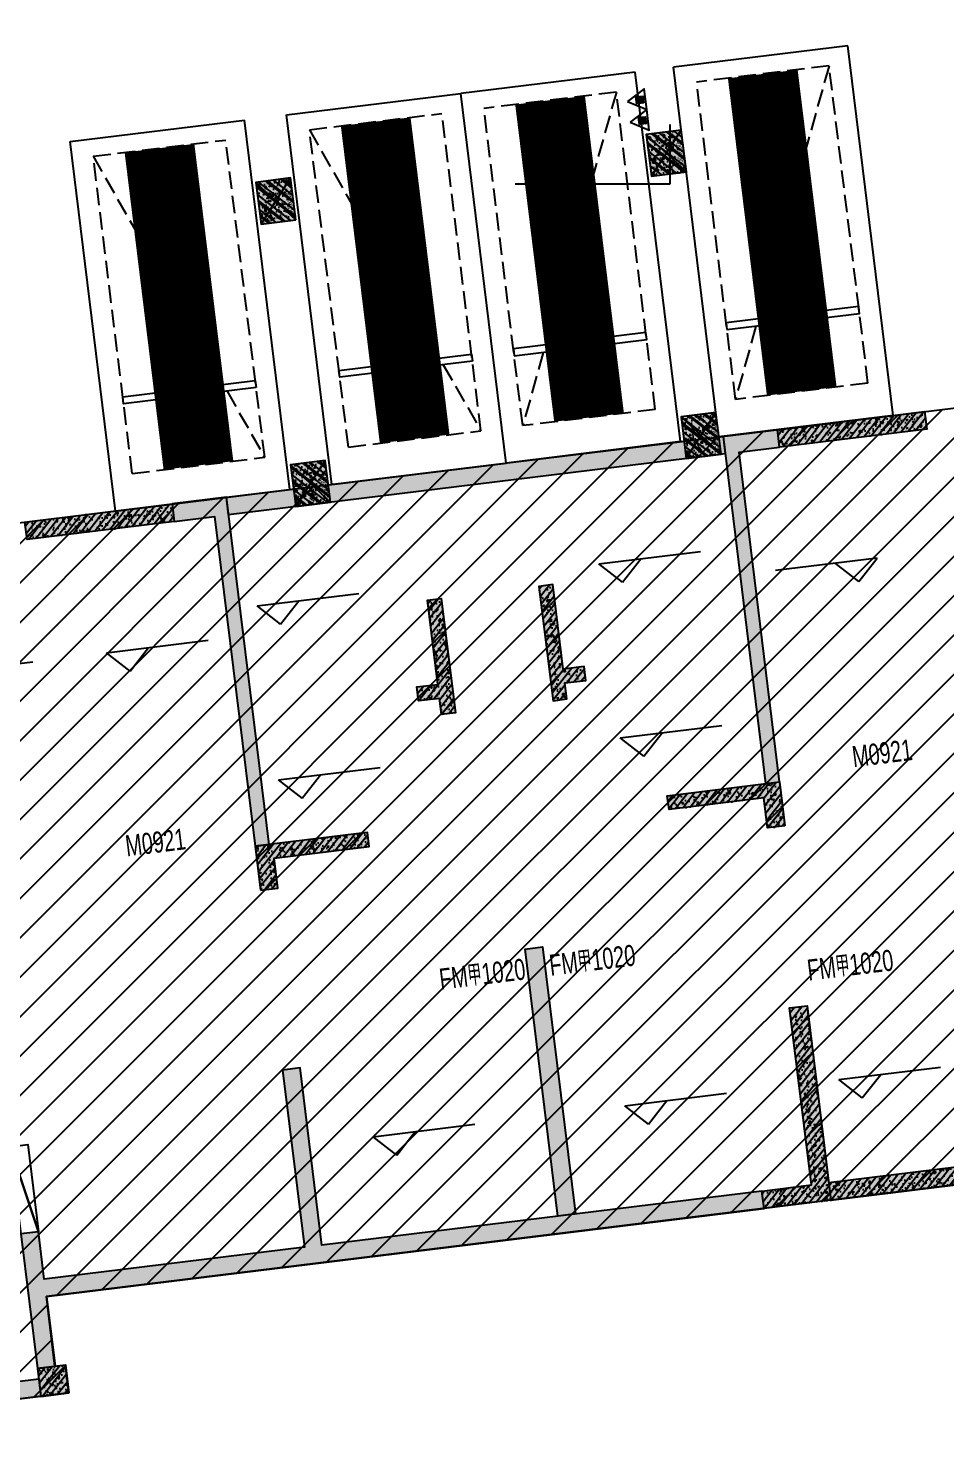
# Model space of a CAD drawing. Extents: x -1338203 to 1886333, y -783476 to 1038610.
# Drawn here: x 855931 to 868984, y 766 to 20995 of the extents above; entities that cross this region are included whole.
import ezdxf
from ezdxf.enums import TextEntityAlignment as Align

# ---------------------------------------------------------------- set-up
doc = ezdxf.new("R2010")
doc.units = 0
doc.header["$LTSCALE"] = 1000
doc.header["$MEASUREMENT"] = 0
doc.linetypes.add('A-001-平面B2$0$__DASH', pattern=[0.35, 0.25, -0.1])
doc.linetypes.add('A-03-平面B1$0$DASH', pattern=[0.35, 0.25, -0.1])
for name, color, linetype, plot in [('A-001-主楼组合参照B1$0$0A-X-AREA', 6, 'Continuous', False), ('A-03-平面B1$0$A01-125-交通核文字编号B2$0$AAD-A-MARK', 6, 'Continuous', False), ('S001南区墙柱$0$S001-墙柱B1_1$0$0S-A-TIPS', 10, 'Continuous', False)]:
    doc.layers.add(name, color=color, linetype=linetype, plot=plot)
for name, color, linetype in [('A-001-车位参照B1$0$A-001-车位参照B1$0$0A-P-PKNG-CAR(A)', 43, 'Continuous'), ('A-03-平面B1$0$0A-A-SYMB-DOOR', 135, 'Continuous'), ('A-03-平面B1$0$0A-A-SYMB-ELEV', 150, 'Continuous'), ('A-03-平面B1$0$0A-A-SYMB-NAME', 13, 'Continuous'), ('A-03-平面B1$0$0A-O-HOLE', 52, 'Continuous'), ('A-03-平面B1$0$A01-125-交通核文字编号B2$0$0A-A-SYMB-ELEV', 150, 'Continuous'), ('p-a-regular', 5, 'Continuous'), ('S-03-墙柱B1_1（QB）$0$0S-CC-LINE', 52, 'Continuous'), ('S-03-墙柱B1_1（QB）$0$0S-CW-HATCH', 251, 'Continuous'), ('S-03-墙柱B1_1（QB）$0$0S-CW-HATCH-UP', 251, 'Continuous'), ('S-03-墙柱B1_1（QB）$0$0S-CW-LINE', 72, 'Continuous'), ('S-03-墙柱B1_1（QB）$0$0S-S-HOLE', 55, 'Continuous'), ('S001南区墙柱$0$0S-CW-HATCH', 251, 'Continuous'), ('S001南区墙柱$0$0S-CW-HATCH-UP', 251, 'Continuous'), ('S001南区墙柱$0$S001-墙柱B1_1$0$0S-CC-LINE', 52, 'Continuous'), ('S001南区墙柱$0$S001-墙柱B1_1$0$0S-CW-HATCH-UP', 251, 'Continuous'), ('负一层消火栓$0$负一层消火栓$0$0P-DIM-FH', 3, 'Continuous'), ('负一层消火栓$0$负一层消火栓$0$0P-EQUIP-FH', 7, 'Continuous')]:
    doc.layers.add(name, color=color, linetype=linetype)
doc.styles.add('A-03-平面B1$0$AAD-TXT', font='aad-txt.shx', dxfattribs={"width": 0.7, "bigfont": 'aad-hztxt.shx'})
doc.styles.add('S001南区墙柱$0$S001-墙柱B1_1$0$AAD-S', font='aad-s.shx', dxfattribs={"width": 0.7, "bigfont": 'aad-hztxt.shx'})
pattern_1 = [(45, (-12188.56, -2827.84), (-53.033, 53.033), []), (50, (-12188.56, -2827.84), (215.1781, -18.8256), [22.5, -247.5]), (355, (-12188.56, -2827.84), (-41.6254, 225.6576), [18, -198]), (100.4514, (-12170.63, -2829.4), (173.5528, 206.8319), [19.122, -210.3426]), (46.1842, (-12188.56, -2767.84), (320.1723, -49.6557), [33.75, -371.25]), (96.6356, (-12161.88, -2771.98), (280.3988, 292.2354), [28.683, -315.514]), (351.1842, (-12188.56, -2767.84), (280.3986, 292.2356), [27, -297]), (21, (-12158.56, -2782.84), (179.0721, -120.7857), [22.5, -247.5]), (326, (-12158.56, -2782.84), (72.9946, 217.545), [18, -198]), (71.4514, (-12143.64, -2792.9), (252.0668, 96.7591), [19.122, -210.3426]), (37.5, (-12188.56, -2827.84), (3.64796, 99.86816), [0, -195.6, 0, -201, 0, -198.75]), (7.5, (-12188.56, -2827.84), (78.92086, 118.3235), [0, -114.6, 0, -191.1, 0, -75.75]), (327.5, (-12255.46, -2827.84), (160.14673, -6.76646), [0, -75, 0, -234, 0, -310.5]), (317.5, (-12285.46, -2827.84), (174.95585, 30.0315), [0, -97.5, 0, -155.4, 0, -220.5])]

# ---------------------------------------------------------------- blocks, each defined once
blk = doc.blocks.new('S001南区墙柱$0$AAD_BLOCK_20230215093950878')
at = {"layer": 'S001南区墙柱$0$0S-CW-HATCH'}
h = blk.add_hatch(color=256, dxfattribs=at)
h.dxf.hatch_style = 1
h.paths.add_polyline_path([(-300, -250), (300, -250), (300, 250), (-300, 250)])
at = {"layer": 'S001南区墙柱$0$0S-CW-HATCH-UP'}
h = blk.add_hatch(dxfattribs=at)
h.set_pattern_fill('钢筋混凝土', color=256, scale=30, pattern_type=2)
h.set_pattern_definition([(45, (-42203.53, -84001.15), (-106.06602, 106.06602), []), (50, (-42203.53, -84001.15), (215.17805, -18.82564), [22.5, -247.5]), (355, (-42203.53, -84001.15), (-41.6254, 225.65764), [18, -198]), (100.4514, (-42185.6, -84002.72), (173.5528, 206.83186), [19.12206, -210.34263]), (46.1842, (-42203.53, -83941.15), (320.1723, -49.6557), [33.75, -371.25]), (96.6356, (-42176.85, -83945.3), (280.3988, 292.2354), [28.6831, -315.5139]), (351.1842, (-42203.53, -83941.15), (280.3986, 292.2356), [27, -297]), (21, (-42173.53, -83956.15), (179.0721, -120.78567), [22.5, -247.5]), (326, (-42173.53, -83956.15), (72.9946, 217.545), [18, -198]), (71.4514, (-42158.6, -83966.21), (252.0668, 96.75915), [19.12206, -210.34263]), (37.5, (-42203.53, -84001.15), (3.647957, 99.868156), [1.5, -195.6, 1.5, -201, 1.5, -198.75]), (7.5, (-42203.53, -84001.15), (78.92086, 118.32351), [1.5, -114.6, 1.5, -191.1, 1.5, -75.75]), (327.5, (-42270.43, -84001.15), (160.14673, -6.76646), [1.5, -75, 1.5, -234, 1.5, -310.5]), (317.5, (-42300.43, -84001.15), (174.95585, 30.0315), [1.5, -97.5, 1.5, -155.4, 1.5, -220.5])])
h.paths.add_polyline_path([(-300, -250), (300, -250), (300, 250), (-300, 250)])
at = {"layer": 'S001南区墙柱$0$S001-墙柱B1_1$0$0S-CW-HATCH-UP', "transparency": 33554661}
h = blk.add_hatch(dxfattribs=at)
h.set_pattern_fill('钢筋混凝土', color=0, scale=30)
h.set_pattern_definition([(45, (48108.52, -15514.205), (-53.03301, 53.03301), []), (50, (48108.52, -15514.2), (215.17805, -18.82564), [22.5, -247.5]), (355, (48108.52, -15514.2), (-41.6254, 225.6576), [18, -198]), (100.4514, (48126.45, -15515.77), (173.5528, 206.8319), [19.1221, -210.3426]), (46.1842, (48108.52, -15454.2), (320.1723, -49.6557), [33.75, -371.25]), (96.6356, (48135.2, -15458.34), (280.3988, 292.2354), [28.683, -315.514]), (351.1842, (48108.52, -15454.2), (280.3986, 292.2356), [27, -297]), (21, (48138.52, -15469.2), (179.0721, -120.78567), [22.5, -247.5]), (326, (48138.52, -15469.2), (72.9946, 217.545), [18, -198]), (71.4514, (48153.44, -15479.27), (252.0668, 96.75915), [19.1221, -210.3426]), (37.5, (48108.52, -15514.205), (3.64796, 99.86816), [0, -195.6, 0, -201, 0, -198.75]), (7.5, (48108.52, -15514.2), (78.92086, 118.32351), [0, -114.6, 0, -191.1, 0, -75.75]), (327.5, (48041.62, -15514.205), (160.14673, -6.76646), [0, -75, 0, -234, 0, -310.5]), (317.5, (48011.62, -15514.2), (174.95585, 30.0315), [0, -97.5, 0, -155.4, 0, -220.5])])
h.paths.add_polyline_path([(-300, -250), (300, -250), (300, 250), (-300, 250)])
at = {"layer": 'S001南区墙柱$0$S001-墙柱B1_1$0$0S-A-TIPS'}
for p, q in [((-300, 250), (300, -250)), ((300, 250), (-300, -250))]:
    blk.add_line(p, q, dxfattribs=at)
at = {"layer": 'S001南区墙柱$0$S001-墙柱B1_1$0$0S-CC-LINE'}
blk.add_lwpolyline([(-300, -250), (300, -250), (300, 250), (-300, 250)], close=True, dxfattribs=at)
at = {"layer": 'S001南区墙柱$0$S001-墙柱B1_1$0$0S-A-TIPS', "style": 'S001南区墙柱$0$S001-墙柱B1_1$0$AAD-S', "width": 0.7}
blk.add_text('500x600', height=75, dxfattribs=at).set_placement((-45, -187), align=Align.MIDDLE_CENTER)
blk = doc.blocks.new('S001南区墙柱')
at = {"rotation": 97.16641727359904}
for p in [(101757, 21432, 3370), (96199, 20749, 3370), (102251, 17412, 3370), (96692, 16729, 3370)]:
    blk.add_blockref('S001南区墙柱$0$AAD_BLOCK_20230215093950878', p, dxfattribs=at)
blk = doc.blocks.new('S-03-墙柱B1_1（QB）')
at = {"layer": 'S-03-墙柱B1_1（QB）$0$0S-CW-HATCH'}
h = blk.add_hatch(color=256, dxfattribs=at)
h.dxf.hatch_style = 1
h.paths.add_polyline_path([(4200, 8690), (6310, 8690), (6310, 8440), (4200, 8440)])
h = blk.add_hatch(color=256, dxfattribs=at)
h.dxf.hatch_style = 1
h.paths.add_polyline_path([(14210, 8690), (14210, 3710), (14410, 3710), (14410, 8440), (14990, 8440), (14990, 8690)])
h.paths.add_polyline_path([(7090, 3710), (7090, 8690), (6310, 8690), (6310, 8440), (6890, 8440), (6890, 3710)])
h = blk.add_hatch(color=256, dxfattribs=at)
h.dxf.hatch_style = 1
h.paths.add_polyline_path([(7090, 8690), (14210, 8690), (14210, 8440), (7090, 8440)])
h = blk.add_hatch(color=256, dxfattribs=at)
h.dxf.hatch_style = 1
h.paths.add_polyline_path([(14990, 8690), (17100, 8690), (17100, 8440), (14990, 8440)])
h = blk.add_hatch(color=256, dxfattribs=at)
h.dxf.hatch_style = 1
h.paths.add_polyline_path([(9750, 5680), (9750, 6890), (9950, 6890), (9950, 5250), (9750, 5250), (9750, 5480), (9450, 5480), (9450, 5680)])
h = blk.add_hatch(color=256, dxfattribs=at)
h.dxf.hatch_style = 1
h.paths.add_polyline_path([(11550, 5680), (11550, 6890), (11350, 6890), (11350, 5250), (11550, 5250), (11550, 5480), (11850, 5480), (11850, 5680)])
h = blk.add_hatch(color=256, dxfattribs=at)
h.dxf.hatch_style = 1
h.paths.add_polyline_path([(6890, 3080), (7140, 3080), (7140, 3510), (8500, 3510), (8500, 3710), (6890, 3710)])
h = blk.add_hatch(color=256, dxfattribs=at)
h.dxf.hatch_style = 1
h.paths.add_polyline_path([(14410, 3080), (14160, 3080), (14160, 3510), (12800, 3510), (12800, 3710), (14410, 3710)])
h = blk.add_hatch(color=256, dxfattribs=at)
h.dxf.hatch_style = 1
h.paths.add_polyline_path([(10775, -2040), (10525, -2040), (10525, 1790), (10775, 1790)])
h.paths.add_polyline_path([(7140, 500), (6890, 500), (6890, -2040), (3160, -2040), (3160, -1360), (2910, -1360), (2910, -3290), (3160, -3290), (3160, -2290), (13450, -2290), (13450, -2040), (7140, -2040)])
h = blk.add_hatch(color=256, dxfattribs=at)
h.dxf.hatch_style = 1
h.paths.add_polyline_path([(14410, 500), (14160, 500), (14160, -2040), (13450, -2040), (13450, -2290), (14410, -2290)])
h = blk.add_hatch(color=256, dxfattribs=at)
h.dxf.hatch_style = 1
h.paths.add_polyline_path([(18390, -1360), (18140, -1360), (18140, -2040), (14410, -2040), (14410, -2290), (18140, -2290), (18140, -3290), (18390, -3290)])
h = blk.add_hatch(color=256, dxfattribs=at)
h.dxf.hatch_style = 1
h.paths.add_polyline_path([(3310, -3290), (2910, -3290), (2910, -3690), (3310, -3690)])
h = blk.add_hatch(color=256, dxfattribs=at)
h.dxf.hatch_style = 1
h.paths.add_polyline_path([(-2910, -3440), (2910, -3440), (2910, -3690), (-2910, -3690)])
at = {"layer": 'S-03-墙柱B1_1（QB）$0$0S-CW-HATCH-UP'}
h = blk.add_hatch(dxfattribs=at)
h.set_pattern_fill('钢筋混凝土', color=256, scale=30)
h.set_pattern_definition([(45, (-5040, 1800), (-53.033, 53.033), []), (50, (-5040, 1800), (215.178, -18.8256), [22.5, -247.5]), (355, (-5040, 1800), (-41.6254, 225.6576), [18, -198]), (100.4514, (-5022.07, 1798.43), (173.5528, 206.832), [19.122, -210.3426]), (46.1842, (-5040, 1860), (320.1723, -49.6557), [33.75, -371.25]), (96.6356, (-5013.32, 1855.86), (280.399, 292.235), [28.683, -315.514]), (351.1842, (-5040, 1860), (280.3986, 292.2356), [27, -297]), (21, (-5010, 1845), (179.072, -120.7857), [22.5, -247.5]), (326, (-5010, 1845), (72.9946, 217.545), [18, -198]), (71.4514, (-4995.08, 1834.93), (252.0668, 96.759), [19.122, -210.3426]), (37.5, (-5040, 1800), (3.64796, 99.86816), [0, -195.6, 0, -201, 0, -198.75]), (7.5, (-5040, 1800), (78.9209, 118.3235), [0, -114.6, 0, -191.1, 0, -75.75]), (327.5, (-5106.9, 1800), (160.14673, -6.76646), [0, -75, 0, -234, 0, -310.5]), (317.5, (-5136.9, 1800), (174.9559, 30.0315), [0, -97.5, 0, -155.4, 0, -220.5])])
h.paths.add_polyline_path([(4200, 8690), (6310, 8690), (6310, 8440), (4200, 8440)])
h = blk.add_hatch(dxfattribs=at)
h.set_pattern_fill('钢筋混凝土', color=256, scale=30)
h.set_pattern_definition(pattern_1)
h.paths.add_polyline_path([(14210, 8690), (14210, 3710), (14410, 3710), (14410, 8440), (14990, 8440), (14990, 8690)])
h.paths.add_polyline_path([(7090, 3710), (7090, 8690), (6310, 8690), (6310, 8440), (6890, 8440), (6890, 3710)])
h = blk.add_hatch(dxfattribs=at)
h.set_pattern_fill('钢筋混凝土', color=256, scale=30)
h.set_pattern_definition([(45, (0, 1800), (-53.033, 53.033), []), (50, (0, 1800), (215.178, -18.8256), [22.5, -247.5]), (355, (0, 1800), (-41.6254, 225.6576), [18, -198]), (100.4514, (17.93, 1798.43), (173.5528, 206.8319), [19.122, -210.3426]), (46.1842, (0, 1860), (320.1723, -49.6557), [33.75, -371.25]), (96.6356, (26.68, 1855.86), (280.399, 292.2354), [28.683, -315.514]), (351.1842, (0, 1860), (280.3986, 292.2356), [27, -297]), (21, (30, 1845), (179.0721, -120.7857), [22.5, -247.5]), (326, (30, 1845), (72.9946, 217.545), [18, -198]), (71.4514, (44.92, 1834.93), (252.0668, 96.7591), [19.122, -210.3426]), (37.5, (0, 1800), (3.64796, 99.86816), [0, -195.6, 0, -201, 0, -198.75]), (7.5, (0, 1800), (78.92086, 118.3235), [0, -114.6, 0, -191.1, 0, -75.75]), (327.5, (-66.9, 1800), (160.14673, -6.76646), [0, -75, 0, -234, 0, -310.5]), (317.5, (-96.9, 1800), (174.9559, 30.0315), [0, -97.5, 0, -155.4, 0, -220.5])])
h.paths.add_polyline_path([(7090, 8690), (14210, 8690), (14210, 8440), (7090, 8440)])
h = blk.add_hatch(dxfattribs=at)
h.set_pattern_fill('钢筋混凝土', color=256, scale=30)
h.set_pattern_definition([(45, (3440, 1800), (-53.033, 53.033), []), (50, (3440, 1800), (215.178, -18.8256), [22.5, -247.5]), (355, (3440, 1800), (-41.6254, 225.6576), [18, -198]), (100.4514, (3457.93, 1798.43), (173.5528, 206.832), [19.122, -210.3426]), (46.1842, (3440, 1860), (320.1723, -49.6557), [33.75, -371.25]), (96.6356, (3466.68, 1855.86), (280.399, 292.2354), [28.683, -315.514]), (351.1842, (3440, 1860), (280.3986, 292.2356), [27, -297]), (21, (3470, 1845), (179.0721, -120.7857), [22.5, -247.5]), (326, (3470, 1845), (72.9946, 217.545), [18, -198]), (71.4514, (3484.92, 1834.93), (252.0668, 96.7591), [19.122, -210.3426]), (37.5, (3440, 1800), (3.64796, 99.86816), [0, -195.6, 0, -201, 0, -198.75]), (7.5, (3440, 1800), (78.92086, 118.3235), [0, -114.6, 0, -191.1, 0, -75.75]), (327.5, (3373.1, 1800), (160.14673, -6.76646), [0, -75, 0, -234, 0, -310.5]), (317.5, (3343.1, 1800), (174.9559, 30.0315), [0, -97.5, 0, -155.4, 0, -220.5])])
h.paths.add_polyline_path([(14990, 8690), (17100, 8690), (17100, 8440), (14990, 8440)])
h = blk.add_hatch(dxfattribs=at)
h.set_pattern_fill('钢筋混凝土', color=256, scale=30)
h.set_pattern_definition(pattern_1)
h.paths.add_polyline_path([(9750, 5680), (9750, 6890), (9950, 6890), (9950, 5250), (9750, 5250), (9750, 5480), (9450, 5480), (9450, 5680)])
h = blk.add_hatch(dxfattribs=at)
h.set_pattern_fill('钢筋混凝土', color=256, scale=30)
h.set_pattern_definition(pattern_1)
h.paths.add_polyline_path([(11550, 5680), (11550, 6890), (11350, 6890), (11350, 5250), (11550, 5250), (11550, 5480), (11850, 5480), (11850, 5680)])
h = blk.add_hatch(dxfattribs=at)
h.set_pattern_fill('钢筋混凝土', color=256, scale=30)
h.set_pattern_definition(pattern_1)
h.paths.add_polyline_path([(6890, 3080), (7140, 3080), (7140, 3510), (8500, 3510), (8500, 3710), (6890, 3710)])
h = blk.add_hatch(dxfattribs=at)
h.set_pattern_fill('钢筋混凝土', color=256, scale=30)
h.set_pattern_definition(pattern_1)
h.paths.add_polyline_path([(14410, 3080), (14160, 3080), (14160, 3510), (12800, 3510), (12800, 3710), (14410, 3710)])
h = blk.add_hatch(dxfattribs=at)
h.set_pattern_fill('钢筋混凝土', color=256, scale=30)
h.set_pattern_definition(pattern_1)
h.paths.add_polyline_path([(3160, -2290), (13450, -2290), (13450, -2040), (7140, -2040), (7140, 500), (6890, 500), (6890, -2040), (3160, -2040), (3160, -1360), (2910, -1360), (2910, -3290), (3160, -3290)])
h.paths.add_polyline_path([(10775, -2040), (10525, -2040), (10525, 1790), (10775, 1790)])
h = blk.add_hatch(dxfattribs=at)
h.set_pattern_fill('钢筋混凝土', color=256, scale=30)
h.set_pattern_definition(pattern_1)
h.paths.add_polyline_path([(14410, -2290), (13450, -2290), (13450, -2040), (14160, -2040), (14160, 500), (14410, 500)])
h = blk.add_hatch(dxfattribs=at)
h.set_pattern_fill('钢筋混凝土', color=256, scale=30)
h.set_pattern_definition(pattern_1)
h.paths.add_polyline_path([(18390, -1360), (18140, -1360), (18140, -2040), (14410, -2040), (14410, -2290), (18140, -2290), (18140, -3290), (18390, -3290)])
h = blk.add_hatch(dxfattribs=at)
h.set_pattern_fill('钢筋混凝土', color=256, scale=30)
h.set_pattern_definition(pattern_1)
h.paths.add_polyline_path([(3310, -3290), (2910, -3290), (2910, -3690), (3310, -3690)])
h = blk.add_hatch(dxfattribs=at)
h.set_pattern_fill('钢筋混凝土', color=256, scale=30)
h.set_pattern_definition(pattern_1)
h.paths.add_polyline_path([(-2910, -3440), (2910, -3440), (2910, -3690), (-2910, -3690)])
at = {"layer": 'S-03-墙柱B1_1（QB）$0$0S-CC-LINE'}
blk.add_lwpolyline([(3310, -3290), (2910, -3290), (2910, -3690), (3310, -3690)], close=True, dxfattribs=at)
at = {"layer": 'S-03-墙柱B1_1（QB）$0$0S-CW-LINE'}
for points in [[(4200, 8690), (6310, 8690), (6310, 8440), (4200, 8440)], [(7090, 8690), (6310, 8690), (6310, 8440), (6890, 8440), (6890, 3710), (7090, 3710)], [(7090, 8690), (14210, 8690), (14210, 8440), (7090, 8440)], [(14210, 8690), (14210, 3710), (14410, 3710), (14410, 8440), (14990, 8440), (14990, 8690)], [(14990, 8690), (17100, 8690), (17100, 8440), (14990, 8440)], [(9750, 5680), (9750, 6890), (9950, 6890), (9950, 5250), (9750, 5250), (9750, 5480), (9450, 5480), (9450, 5680)], [(11550, 5680), (11550, 6890), (11350, 6890), (11350, 5250), (11550, 5250), (11550, 5480), (11850, 5480), (11850, 5680)], [(6890, 3080), (7140, 3080), (7140, 3510), (8500, 3510), (8500, 3710), (6890, 3710)], [(14410, 3080), (14160, 3080), (14160, 3510), (12800, 3510), (12800, 3710), (14410, 3710)], [(10775, -2040), (10525, -2040), (10525, 1790), (10775, 1790)], [(14410, -2290), (13450, -2290), (13450, -2040), (14160, -2040), (14160, 500), (14410, 500)], [(-2910, -3440), (2910, -3440), (2910, -3690), (-2910, -3690)]]:
    blk.add_lwpolyline(points, close=True, dxfattribs=at)
for points in [[(3160, -2290), (13450, -2290), (13450, -2040), (7140, -2040), (7140, 500), (6890, 500), (6890, -2040), (3160, -2040), (3160, -1360), (2910, -1360), (2910, -3290), (3160, -3290), (3160, -2290)], [(18390, -1360), (18140, -1360), (18140, -2040), (14410, -2040), (14410, -2290), (18140, -2290), (18140, -3290), (18390, -3290), (18390, -1360)]]:
    blk.add_lwpolyline(points, dxfattribs=at)
at = {"layer": 'S-03-墙柱B1_1（QB）$0$0S-S-HOLE'}
blk.add_lwpolyline([(2910, -110), (3160, -110), (3160, -1360), (2910, -1360)], close=True, dxfattribs=at)
blk.add_lwpolyline([(3160, -1360), (2910, -110)], dxfattribs=at)
blk = doc.blocks.new('S001地下一墙柱')
blk.add_blockref('S001南区墙柱', (-3112, -309101, -3370))
at = {"rotation": 7.000495889379498}
blk.add_blockref('S-03-墙柱B1_1（QB）', (86406, -302058), dxfattribs=at)
blk = doc.blocks.new('负一层消火栓$0$负一层消火栓$0$$TwtSys$00000546')
h = blk.add_hatch()
h.set_pattern_fill('ANSI31', color=256, scale=200, style=0)
h.set_pattern_definition([(45, (-38543.802, -6670.83), (-17.67767, 17.67767), [])])
h.paths.add_polyline_path([(-65, 174), (65, 174), (65, 44), (-65, 44)])
for points in [[(0, 344), (-198, 0), (198, 0)], [(-65, 174), (65, 174), (65, 44), (-65, 44)]]:
    blk.add_lwpolyline(points, close=True)
blk = doc.blocks.new('负一层消火栓')
at = {"layer": '负一层消火栓$0$负一层消火栓$0$0P-DIM-FH'}
for p, q in [((98694, -287261, 1600), (98694, -288111, 1600)), ((98694, -288111, 1600), (96492, -288111, 1600))]:
    blk.add_line(p, q, dxfattribs=at)
at = {"layer": '负一层消火栓$0$负一层消火栓$0$0P-EQUIP-FH', "xscale": 0.7499999999999999, "yscale": 0.7499999999999999, "zscale": 0.7499999999999999, "rotation": 96.99999638085002}
for p in [(98348, -286902, 167800), (98384, -287197, 167800)]:
    blk.add_blockref('负一层消火栓$0$负一层消火栓$0$$TwtSys$00000546', p, dxfattribs=at)
blk = doc.blocks.new('A-001-车位参照B1$0$A-001-车位参照B1$0$A-001-车位参照B1$0$ddd')
for p, q in [((0, 2500), (5300, 2500)), ((0, 2500), (0, 0)), ((5300, 2500), (5300, 0)), ((0, 0), (5300, 0))]:
    blk.add_line(p, q)
at = {"linetype": 'A-001-平面B2$0$__DASH'}
for p, q in [((500, 2200), (500, 300)), ((500, 2200), (5050, 2200)), ((5050, 2200), (5050, 300)), ((500, 300), (5050, 300))]:
    blk.add_line(p, q, dxfattribs=at)
blk.add_lwpolyline([(5050, 2200), (500, 300)], dxfattribs=at)
blk.add_lwpolyline([(1500, 300), (1500, 2200), (1600, 2200), (1600, 300)], close=True)
at = {"layer": 'p-a-regular', "ltscale": 0.002, "const_width": 1000}
blk.add_lwpolyline([(500, 1250), (5050, 1250)], dxfattribs=at)
blk = doc.blocks.new('A-03-平面B1$0$asdgsdfg')
at = {"layer": 'A-03-平面B1$0$0A-A-SYMB-NAME', "linetype": 'A-03-平面B1$0$DASH', "flags": 128}
for points in [[(-1260, 2790), (2410, 2790), (2410, 4110), (1260, 4110), (1260, 5250), (-1710, 5250), (-1713, 4310), (-1260, 4310)], [(22560, 2790), (18890, 2790), (18890, 4110), (20040, 4110), (20040, 5250), (23010, 5250), (23012, 4310), (22560, 4310)]]:
    blk.add_lwpolyline(points, close=True, dxfattribs=at)
at = {"layer": 'A-03-平面B1$0$A01-125-交通核文字编号B2$0$0A-A-SYMB-ELEV'}
for p, q in [((-495, 3798), (-795, 4098)), ((-795, 4098), (664, 4098)), ((-495, 3798), (-195, 4098)), ((22095, 4098), (20636, 4098)), ((21795, 3798), (21495, 4098)), ((21795, 3798), (22095, 4098))]:
    blk.add_line(p, q, dxfattribs=at)
at = {"layer": 'A-03-平面B1$0$A01-125-交通核文字编号B2$0$AAD-A-MARK'}
for p, q in [((0, 0), (0, 200)), ((0, 0), (200, 0)), ((21300, 0), (21100, 0)), ((21300, 0), (21300, 200))]:
    blk.add_line(p, q, dxfattribs=at)
for centre in [(0, 0), (21300, 0)]:
    blk.add_circle(centre, 100, dxfattribs=at)
blk = doc.blocks.new('A-03-平面B1')
at = {"layer": 'A-03-平面B1$0$0A-A-SYMB-ELEV'}
for p, q in [((7635, 6802), (7335, 7102)), ((7335, 7102), (8793, 7102)), ((7635, 6802), (7935, 7102)), ((12535, 6802), (12235, 7102)), ((12235, 7102), (13693, 7102)), ((12535, 6802), (12835, 7102)), ((2612, 6702), (4071, 6702)), ((5426, 6402), (5126, 6702)), ((5126, 6702), (6584, 6702)), ((5426, 6402), (5726, 6702)), ((16174, 6702), (14716, 6702)), ((15874, 6402), (15574, 6702)), ((15874, 6402), (16174, 6702)), ((7635, 4307), (7335, 4607)), ((7335, 4607), (8793, 4607)), ((7635, 4307), (7935, 4607)), ((12535, 4307), (12235, 4607)), ((12235, 4607), (13693, 4607)), ((12535, 4307), (12835, 4607)), ((8354, -898), (8054, -598)), ((8054, -598), (9512, -598)), ((8354, -898), (8654, -598)), ((11962, -898), (11662, -598)), ((11662, -598), (13120, -598)), ((11962, -898), (12262, -598)), ((15030, -898), (14730, -598)), ((14730, -598), (16188, -598)), ((15030, -898), (15330, -598))]:
    blk.add_line(p, q, dxfattribs=at)
at = {"layer": 'A-03-平面B1$0$0A-O-HOLE', "flags": 128}
blk.add_lwpolyline([(2910, -110), (3160, -110), (3160, -1360), (2910, -1360)], close=True, dxfattribs=at)
blk.add_lwpolyline([(2910, -110), (3160, -1360)], dxfattribs=at)
blk.add_blockref('A-03-平面B1$0$asdgsdfg', (0, 0))
at = {"layer": 'A-03-平面B1$0$0A-A-SYMB-DOOR', "style": 'A-03-平面B1$0$AAD-TXT', "width": 0.7}
for s, p in [('M0921', (5059, 3938)), ('M0921', (15480, 3938)), ('FM甲1020', (9262, 1510)), ('FM甲1020', (10840, 1516)), ('FM甲1020', (14475, 999))]:
    blk.add_text(s, height=300, dxfattribs=at).set_placement(p, align=Align.MIDDLE_LEFT)

msp = doc.modelspace()

# ---------------------------------------------------------------- hatches: boundary and pattern name
at = {"ltscale": 0.002}
h = msp.add_hatch(dxfattribs=at)
h.set_pattern_fill('ANSI31', color=8, scale=250)
h.set_pattern_definition([(45, (758038.9, 333472.22), (-280.633, 280.633), [])])
h.paths.add_polyline_path([(880981.4, 5988.7), (877328.9, 5540.2), (877450.8, 4547.6), (877599.6, 4565.9), (877648.4, 4168.9), (871077.8, 3362), (871029, 3759), (871177.9, 3777.3), (871056, 4769.8), (856187.7, 2943.8), (856309.6, 1951.3), (856458.5, 1969.6), (856507.2, 1572.6), (849936.6, 765.6), (849887.8, 1162.6), (850036.7, 1180.9), (849914.8, 2173.5), (842381.4, 1248.3), (842162, 3034.9), (841893.8, 5218.5), (841652.5, 7183.7), (842446.5, 7281.2), (845285.2, 7629.8), (844675.7, 12592.5), (846660.8, 12836.3), (850561.5, 13315.4), (850260.1, 15766.9), (853356.9, 16147.2), (853658.2, 13695.7), (870908.6, 15814.2), (870607.6, 18265.8), (873704.3, 18646.1), (873895.7, 17087.8), (877994.9, 17591.2), (878104.6, 16697.9), (879891.2, 16917.3), (880110.6, 15130.8), (882949.2, 15479.4), (883339.3, 12303.2), (884133.3, 12400.7), (884444.6, 9866.5), (885041.4, 5006.3), (881160.6, 4529.7)])

# ---------------------------------------------------------------- linework, layer by layer
at = {"layer": 'A-001-主楼组合参照B1$0$0A-X-AREA', "elevation": 83050, "flags": 128}
for points in [[(853658.2, 13695.7), (870908.6, 15814.2), (870607.6, 18265.8), (873704.3, 18646.1), (873895.7, 17087.8), (877994.9, 17591.2), (878104.6, 16697.9), (879891.2, 16917.3), (880110.6, 15130.8), (882949.2, 15479.4), (883339.3, 12303.2), (884133.3, 12400.7), (884444.6, 9866.5), (884444.6, 9866.5), (885041.4, 5006.3), (881160.6, 4529.7), (880981.4, 5988.7)], [(880981.4, 5988.7), (877328.9, 5540.2), (877450.8, 4547.6), (877599.6, 4565.9), (877648.4, 4168.9), (871077.8, 3362), (871029, 3759), (871177.9, 3777.3), (871056, 4769.8), (856187.7, 2943.8), (856309.6, 1951.3), (856458.5, 1969.6), (856507.2, 1572.6), (849936.6, 765.6)]]:
    msp.add_lwpolyline(points, dxfattribs=at)

# ---------------------------------------------------------------- block references
at = {"ltscale": 0.002}
for name in ['S001地下一墙柱', '负一层消火栓']:
    msp.add_blockref(name, (766365.4, 306889.1), dxfattribs=at)
at = {"ltscale": 0.002, "rotation": 7.001406317028181}
msp.add_blockref('A-03-平面B1', (852771.8, 4831.5, 83050), dxfattribs=at)
at = {"layer": 'A-001-车位参照B1$0$A-001-车位参照B1$0$0A-P-PKNG-CAR(A)', "linetype": 'Continuous', "xscale": -1, "rotation": 277.0014062686996}
for p in [(865757.2, 15181.5), (862730.2, 14808.1)]:
    msp.add_blockref('A-001-车位参照B1$0$A-001-车位参照B1$0$A-001-车位参照B1$0$ddd', p, dxfattribs=at)
at = {"layer": 'A-001-车位参照B1$0$A-001-车位参照B1$0$0A-P-PKNG-CAR(A)', "linetype": 'Continuous', "rotation": 97.00140628859708}
for p in [(862729.7, 14808), (859652.8, 14430.3)]:
    msp.add_blockref('A-001-车位参照B1$0$A-001-车位参照B1$0$A-001-车位参照B1$0$ddd', p, dxfattribs=at)

doc.saveas('drawing.dxf')
